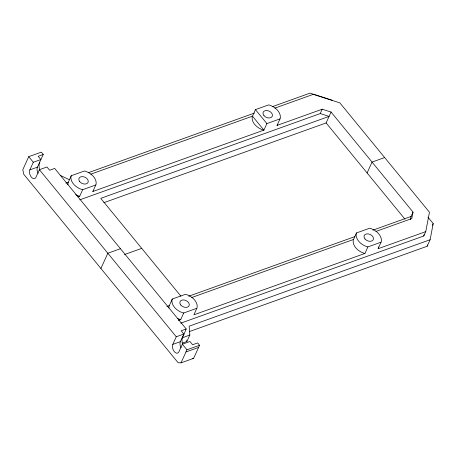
<?xml version="1.0" encoding="UTF-8"?>
<svg xmlns="http://www.w3.org/2000/svg" width="456" height="456" viewBox="0 0 456 456"><rect width="100%" height="100%" fill="white"/><g stroke="black" fill="none" stroke-linecap="round" stroke-linejoin="round"><path stroke-width="0.68" d="M410.434 219.689L411.055 216.457L413.028 212.103L331.067 112.051L322.21 109.212L277.054 125.411L277.294 124.807M413.028 212.103L411.796 218.566L375.938 231.437M180.758 323.173L423.778 235.98L424.046 234.595M423.778 235.98L425.756 231.625L429.455 212.234L339.868 102.874L313.295 94.341L274.888 108.123M189.536 331.518L427.152 246.263L427.409 244.912M427.152 246.263L430.116 239.731L433.2 223.565L427.922 217.124M39.792 162.091L39.222 164.023A9.941 5.842 70.3 0 0 39.678 170.008M90.784 174.181L252.476 116.166L263.91 130.125L263.021 129.931A13.252 9.171 24.4 0 1 252.236 116.764L255.44 109.634L268.584 104.914L269.473 105.114A13.252 9.171 24.4 0 1 280.258 118.275L280.018 118.879L266.874 123.593L263.91 130.125L92.864 191.497L96.068 184.361A13.252 9.171 24.4 0 0 85.283 171.2L84.394 171.006L71.244 175.72L68.047 182.856A13.252 9.171 24.4 0 0 67.95 184.72M71.244 175.72L71.011 176.324A13.252 9.171 24.4 0 0 81.795 189.485L82.684 189.679L95.828 184.965M92.864 191.497L93.104 190.893M364.937 253.445L364.042 253.251A13.252 9.171 24.4 0 1 353.263 240.09L356.461 232.953L369.605 228.239L370.5 228.433A13.252 9.171 24.4 0 1 381.279 241.594L381.045 242.199L367.901 246.913L364.937 253.445L193.891 314.817L197.089 307.68A13.252 9.171 24.4 0 0 186.304 294.519L185.415 294.325L172.271 299.039L169.073 306.175A13.252 9.171 24.4 0 0 168.971 308.039M172.271 299.039L172.032 299.643A13.252 9.171 24.4 0 0 182.816 312.805L183.705 312.998L196.855 308.284M356.461 232.953L356.221 233.557A13.252 9.171 24.4 0 0 367.006 246.719L367.901 246.913M28.728 156.67L22.8 169.735L23.718 174.238L178.114 362.714L181.009 362.862L193.623 358.336L199.551 345.266L197.642 342.94L192.597 344.753L189.93 341.493L182.36 344.212L178.9 351.832A5.301 3.112 70.3 0 1 174.272 351.593A5.301 3.112 70.3 0 1 172.801 344.388L176.261 336.767L183.831 334.048L181.163 330.794L186.208 328.981L54.686 168.429L49.641 170.242L46.968 166.987L39.398 169.7L35.944 177.321A5.301 3.112 70.3 0 1 31.316 177.082A5.301 3.112 70.3 0 1 29.845 169.877L33.299 162.256L40.869 159.537L38.201 156.283L43.246 154.47L41.342 152.144L28.728 156.67L33.299 162.256M38.15 173.286A5.301 3.112 70.3 0 1 37.415 167.158L43.246 154.47M77.908 196.867L79.72 196.211L82.684 189.679M100.918 268.476L107.833 253.234L120.447 248.708M178.33 320.403L180.747 319.536L183.705 312.998M277.054 125.411L280.018 118.879M181.106 347.797A5.301 3.112 70.3 0 1 180.371 341.669L183.831 334.048M186.208 328.981L182.178 338.529A9.941 5.842 70.3 0 0 182.634 344.514M182.446 343.094L186.863 341.51L189.827 334.978L189.154 326.182L430.116 239.731M181.009 362.862L186.937 349.798L199.551 345.266M79.743 199.853L320.232 113.567L322.21 109.212M103.808 202.709L326.125 122.938L331.067 112.051M367.108 172.966L372.05 162.079L384.664 157.554M381.045 242.199L378.081 248.731L425.756 231.625M432.391 225.35L433.2 223.565M29.845 169.877L37.415 167.158M88.481 172.63L254.476 113.071M272.545 106.59L310.029 93.138L332.173 100.246M65.863 183.118L68.286 182.252M124.465 254.556L141.725 248.366M188.733 296.229L354.802 236.641M372.883 230.155L411.055 216.457M166.89 306.438L169.307 305.571M191.805 297.5L353.497 239.485M189.827 334.978L182.383 337.845M172.801 344.388L180.371 341.669M185.945 351.975L198.565 347.443M192.466 358.273L193.623 358.336M79.72 196.211L78.831 196.017A13.252 9.171 24.4 0 1 75.645 194.666M180.747 319.536L179.852 319.337A13.252 9.171 24.4 0 1 177.281 318.299M320.232 113.567L329.089 116.405L100.747 198.337L180.907 296.189M60.203 175.338L69.067 179.596M326.125 122.938L404.939 219.142M255.44 109.634L266.874 123.593M39.398 169.7L176.261 336.767M182.36 344.212L186.937 349.798M186.76 340.153L186.863 341.51M378.44 246.901A13.252 9.171 24.4 0 1 378.315 248.127M263.944 115.613A4.97 3.437 24.4 0 0 272.095 116.599A4.97 3.437 24.4 0 0 267.142 110.551A4.97 3.437 24.4 0 0 263.944 115.613M79.754 181.699A4.97 3.437 24.4 0 0 87.905 182.685A4.97 3.437 24.4 0 0 82.952 176.643A4.97 3.437 24.4 0 0 79.754 181.699M364.965 238.933A4.97 3.437 24.4 0 0 373.122 239.919A4.97 3.437 24.4 0 0 368.169 233.877A4.97 3.437 24.4 0 0 364.965 238.933M180.775 305.018A4.97 3.437 24.4 0 0 188.932 306.005A4.97 3.437 24.4 0 0 183.979 299.962A4.97 3.437 24.4 0 0 180.775 305.018"/></g></svg>
